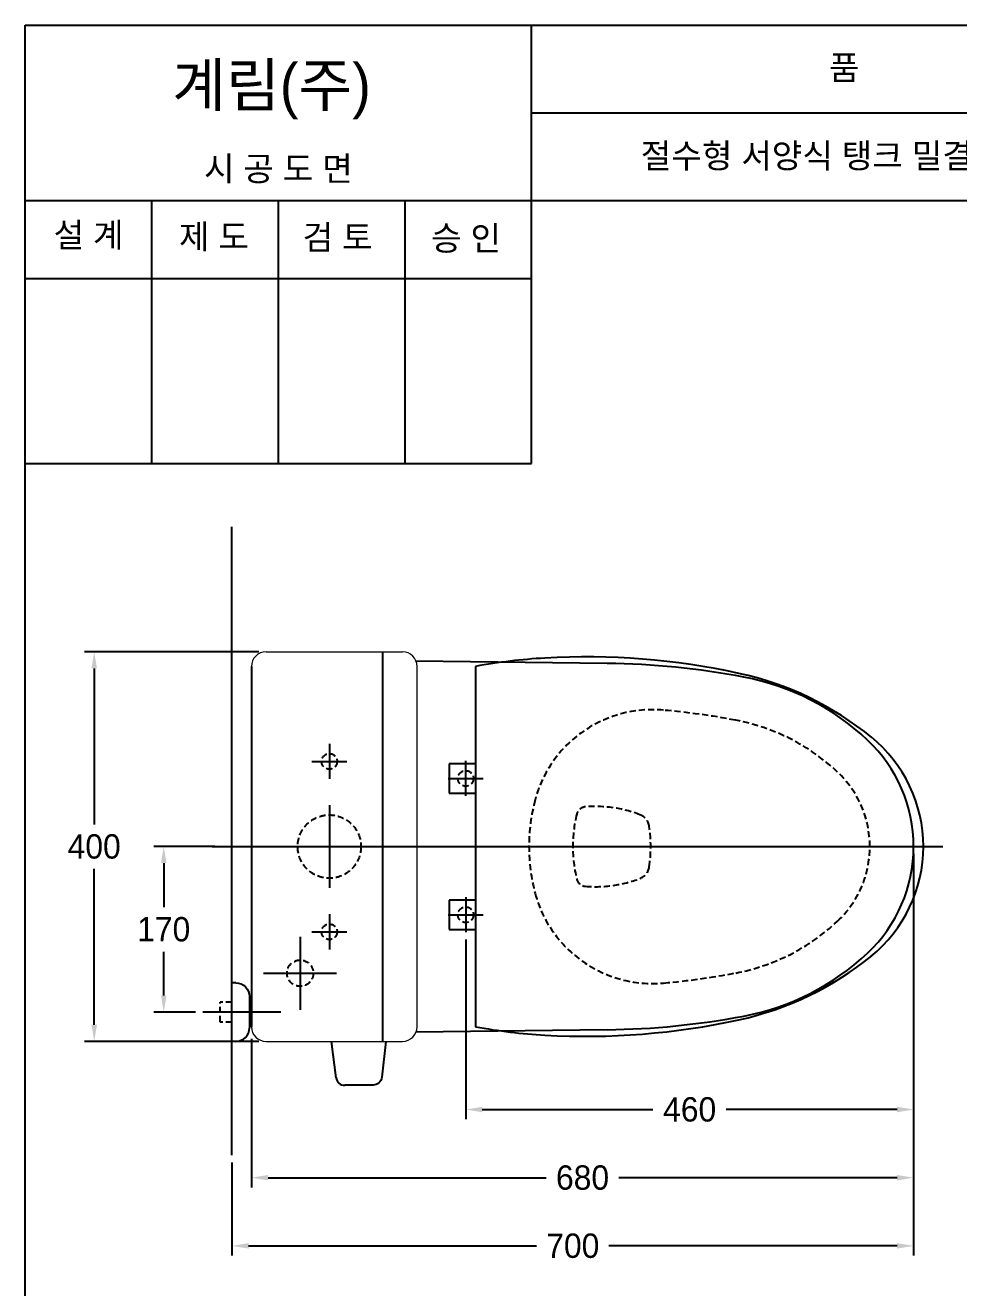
# Model space of a CAD drawing. Header units: millimetres. Extents: x 0 to 1800, y -67 to 2530.
# Drawn here: x 0 to 959, y 1234 to 2530 of the extents above; entities that cross this region are included whole.
import ezdxf
from ezdxf.enums import TextEntityAlignment as Align
from ezdxf.lldxf.tags import DXFTag

# ---------------------------------------------------------------- set-up
doc = ezdxf.new("R2010")
doc.units = ezdxf.units.MM
doc.linetypes.add('DASHED2', pattern=[9.525, 6.35, -3.175])
for name, color, linetype in [('TEXT', 7, 'Continuous'), ('내부선 및 부속', 4, 'Continuous'), ('도각라인', 255, 'Continuous'), ('외형선', 3, 'Continuous'), ('점선', 6, 'DASHED2'), ('중심선', 1, 'DASHED'), ('치수선', 7, 'Continuous')]:
    doc.layers.add(name, color=color, linetype=linetype)
doc.styles.add('____', font='')
doc.styles.add('타이틀', font='H2GTRM.TTF', dxfattribs={"height": 25})
doc.styles.get('____').set_extended_font_data('굴림')
tags = doc.linetypes.add('DASHDOT', pattern=[70, 31, -13, 13, -13]).pattern_tags.tags
tags[10:11] = [DXFTag(74, 4), DXFTag(75, 0), DXFTag(340, '0'), DXFTag(46, 0.0), DXFTag(50, 0.0), DXFTag(44, 0.0), DXFTag(45, 0.0)]
tags[8:9] = [DXFTag(74, 4), DXFTag(75, 0), DXFTag(340, '0'), DXFTag(46, 0.0), DXFTag(50, 0.0), DXFTag(44, 0.0), DXFTag(45, 0.0)]
tags[6:7] = [DXFTag(74, 4), DXFTag(75, 0), DXFTag(340, '0'), DXFTag(46, 0.0), DXFTag(50, 0.0), DXFTag(44, 0.0), DXFTag(45, 0.0)]
tags[4:5] = [DXFTag(74, 4), DXFTag(75, 0), DXFTag(340, '0'), DXFTag(46, 0.0), DXFTag(50, 0.0), DXFTag(44, 0.0), DXFTag(45, 0.0)]
tags = doc.linetypes.add('DASHED', pattern=[25.72, 12.86, -12.86]).pattern_tags.tags
tags[6:7] = [DXFTag(74, 4), DXFTag(75, 0), DXFTag(340, '0'), DXFTag(46, 0.0), DXFTag(50, 0.0), DXFTag(44, 0.0), DXFTag(45, 0.0)]
tags[4:5] = [DXFTag(74, 4), DXFTag(75, 0), DXFTag(340, '0'), DXFTag(46, 0.0), DXFTag(50, 0.0), DXFTag(44, 0.0), DXFTag(45, 0.0)]
doc.dimstyles.new('MSADIM', dxfattribs={"dimtxt": 33, "dimasz": 17, "dimexe": 10, "dimexo": 7.5, "dimgap": 10, "dimtad": 0, "dimtih": 1, "dimtoh": 1, "dimdec": 0, "dimzin": 1, "dimdsep": 46, "dimtxsty": '____', "dimcen": 11.25, "dimadec": 0, "dimazin": 0, "dimtfac": 1, "dimtdec": 0, "dimtix": 1, "dimtmove": 0, "dimatfit": 3, "dimfxl": 1, "dimtolj": 1, "dimtzin": 1, "dimarcsym": 0})

# ---------------------------------------------------------------- blocks, each defined once
blk = doc.blocks.new('*D7')
at = {"layer": '치수선', "color": 0, "linetype": 'Continuous', "lineweight": -2, "transparency": 16777216}
for p, q in [((194.8, 1686.6), (132.2, 1686.6)), ((142.2, 1669.6), (142.2, 1624.4)), ((142.2, 1533.6), (142.2, 1578.7)), ((174.8, 1516.6), (132.2, 1516.6))]:
    blk.add_line(p, q, dxfattribs=at)
at = {"layer": '치수선', "color": 0, "linetype": 'Continuous', "transparency": 16777216}
for points in [[(139.4, 1669.6), (145.1, 1669.6), (142.2, 1686.6)], [(139.4, 1533.6), (145.1, 1533.6), (142.2, 1516.6)]]:
    blk.add_solid(points, dxfattribs=at)
at = {"layer": '치수선', "color": 0, "linetype": 'Continuous', "transparency": 16777216, "insert": (142.2, 1601.6), "char_height": 25, "attachment_point": 5, "style": '____'}
blk.add_mtext('\\A1;170', dxfattribs=at)
blk = doc.blocks.new('*D8')
at = {"layer": '치수선', "color": 0, "linetype": 'Continuous', "lineweight": -2, "transparency": 16777216}
for p, q in [((912.3, 1679.1), (912.3, 1406.6)), ((452.3, 1591.1), (452.3, 1406.6)), ((469.3, 1416.6), (644.6, 1416.6)), ((895.3, 1416.6), (719.9, 1416.6))]:
    blk.add_line(p, q, dxfattribs=at)
at = {"layer": '치수선', "color": 0, "linetype": 'Continuous', "transparency": 16777216}
for points in [[(469.3, 1419.4), (469.3, 1413.8), (452.3, 1416.6)], [(895.3, 1419.4), (895.3, 1413.8), (912.3, 1416.6)]]:
    blk.add_solid(points, dxfattribs=at)
at = {"layer": '치수선', "color": 0, "linetype": 'Continuous', "transparency": 16777216, "insert": (682.3, 1416.6), "char_height": 25, "attachment_point": 5, "style": '____'}
blk.add_mtext('\\A1;460', dxfattribs=at)
blk = doc.blocks.new('*D9')
at = {"layer": '치수선', "color": 0, "linetype": 'Continuous', "lineweight": -2, "transparency": 16777216}
for p, q in [((912.3, 1679.1), (912.3, 1336.6)), ((232.3, 1489.1), (232.3, 1336.6)), ((249.3, 1346.6), (535, 1346.6)), ((895.3, 1346.6), (609.6, 1346.6))]:
    blk.add_line(p, q, dxfattribs=at)
at = {"layer": '치수선', "color": 0, "linetype": 'Continuous', "transparency": 16777216}
for points in [[(249.3, 1349.4), (249.3, 1343.8), (232.3, 1346.6)], [(895.3, 1349.4), (895.3, 1343.8), (912.3, 1346.6)]]:
    blk.add_solid(points, dxfattribs=at)
at = {"layer": '치수선', "color": 0, "linetype": 'Continuous', "transparency": 16777216, "insert": (572.3, 1346.6), "char_height": 25, "attachment_point": 5, "style": '____'}
blk.add_mtext('\\A1;680', dxfattribs=at)
blk = doc.blocks.new('*D10')
at = {"layer": '치수선', "color": 0, "linetype": 'Continuous', "lineweight": -2, "transparency": 16777216}
for p, q in [((912.3, 1679.1), (912.3, 1266.6)), ((212.3, 1362.1), (212.3, 1266.6)), ((229.3, 1276.6), (525.1, 1276.6)), ((895.3, 1276.6), (599.4, 1276.6))]:
    blk.add_line(p, q, dxfattribs=at)
at = {"layer": '치수선', "color": 0, "linetype": 'Continuous', "transparency": 16777216}
for points in [[(229.3, 1279.4), (229.3, 1273.8), (212.3, 1276.6)], [(895.3, 1279.4), (895.3, 1273.8), (912.3, 1276.6)]]:
    blk.add_solid(points, dxfattribs=at)
at = {"layer": '치수선', "color": 0, "linetype": 'Continuous', "transparency": 16777216, "insert": (562.3, 1276.6), "char_height": 25, "attachment_point": 5, "style": '____'}
blk.add_mtext('\\A1;700', dxfattribs=at)
blk = doc.blocks.new('*D11')
at = {"layer": '치수선', "color": 0, "linetype": 'Continuous', "lineweight": -2, "transparency": 16777216}
for p, q in [((239.8, 1886.6), (60.8, 1886.6)), ((70.8, 1869.6), (70.8, 1709.4)), ((70.8, 1503.6), (70.8, 1663.8)), ((239.8, 1486.6), (60.8, 1486.6))]:
    blk.add_line(p, q, dxfattribs=at)
at = {"layer": '치수선', "color": 0, "linetype": 'Continuous', "transparency": 16777216}
for points in [[(68, 1869.6), (73.7, 1869.6), (70.8, 1886.6)], [(68, 1503.6), (73.7, 1503.6), (70.8, 1486.6)]]:
    blk.add_solid(points, dxfattribs=at)
at = {"layer": '치수선', "color": 0, "linetype": 'Continuous', "transparency": 16777216, "insert": (70.8, 1686.6), "char_height": 25, "attachment_point": 5, "style": '____'}
blk.add_mtext('\\A1;400', dxfattribs=at)

msp = doc.modelspace()

# ---------------------------------------------------------------- linework, layer by layer
msp.add_line((435.3, 1601.6), (452.3, 1601.6))
at = {"layer": '내부선 및 부속'}
for p, q in [((367.3, 1486.6), (367.3, 1886.6)), ((462.3, 1871.6), (462.3, 1501.6))]:
    msp.add_line(p, q, dxfattribs=at)
at = {"layer": '내부선 및 부속', "linetype": 'Continuous'}
for p, q in [((462.3, 1771.6), (435.3, 1771.6)), ((435.3, 1771.6), (435.3, 1741.6)), ((435.3, 1741.6), (462.3, 1741.6)), ((462.3, 1631.6), (435.3, 1631.6)), ((435.3, 1631.6), (435.3, 1601.6)), ((435.3, 1601.6), (462.3, 1601.6)), ((216.3, 1546.6), (212.3, 1546.6)), ((230.3, 1532.6), (230.3, 1500.6)), ((232.3, 1526.8), (230.3, 1526.8)), ((232.3, 1506.3), (230.3, 1506.3)), ((216.3, 1486.6), (212.3, 1486.6)), ((314.3, 1486.6), (319.1, 1449.3)), ((370.3, 1486.6), (366.1, 1449.7)), ((357.2, 1441.7), (328.1, 1441.5))]:
    msp.add_line(p, q, dxfattribs=at)
at = {"layer": '내부선 및 부속', "linetype": 'Continuous', "flags": 128}
for points in [[(216.3, 1546.6, -0.414214), (230.3, 1532.6)], [(366.1, 1449.7, -0.379025), (357.2, 1441.7)]]:
    msp.add_lwpolyline(points, format="xyb", dxfattribs=at)
at = {"layer": '내부선 및 부속'}
for centre, radius, start, end in [((565.9, 1311.1), 570, 93.238, 100.4757), ((575.5, 1141.4), 740, 77.7169, 93.238), ((663.8, 1546.9), 325, 50.7899, 77.7169), ((777.3, 1686.6), 145, 309.0801, 50.9199), ((663.8, 1826.3), 325, 282.2831, 309.2101), ((690.4, 1763.1), 255, 280.7481, 313.2304), ((575.5, 2231.8), 740, 266.762, 282.2831), ((565.9, 2062.1), 570, 259.5243, 266.762)]:
    msp.add_arc(centre, radius, start, end, dxfattribs=at)
at = {"layer": '내부선 및 부속', "linetype": 'Continuous'}
for centre, radius, start, end in [((216.3, 1500.6), 14, 270, 360), ((328.1, 1450.5), 9, 187.4205, 270.4523)]:
    msp.add_arc(centre, radius, start, end, dxfattribs=at)
at = {"layer": '도각라인', "color": 7}
for p, q in [((0, 2530), (1800, 2530)), ((0, 0), (0, 2530)), ((0, 2530), (1800, 2530)), ((520, 2080), (520, 2530)), ((520, 2440), (1800, 2440)), ((0, 2350), (1800, 2350)), ((130, 2080), (130, 2350)), ((260, 2080), (260, 2350)), ((390, 2080), (390, 2350)), ((0, 2270), (520, 2270)), ((0, 2080), (520, 2080))]:
    msp.add_line(p, q, dxfattribs=at)
at = {"layer": '외형선', "linetype": 'Continuous'}
msp.add_line((212.3, 1369.6), (212.3, 2015.1), dxfattribs=at)
at = {"layer": '외형선', "linetype": 'Continuous', "lineweight": 18}
for p, q in [((247.3, 1886.6), (387.3, 1886.6)), ((232.3, 1501.6), (232.3, 1871.6)), ((402.3, 1501.6), (402.3, 1871.6)), ((247.3, 1486.6), (387.3, 1486.6))]:
    msp.add_line(p, q, dxfattribs=at)
at = {"layer": '외형선'}
for p, q in [((232.3, 1871.6), (232.3, 1501.6)), ((597.5, 1874.7), (401.2, 1877.1)), ((597.5, 1498.5), (401.2, 1496.1))]:
    msp.add_line(p, q, dxfattribs=at)
at = {"layer": '외형선', "linetype": 'Continuous', "lineweight": 18}
for centre, start, end in [((247.3, 1871.6), 90, 180), ((387.3, 1871.6), 0, 90), ((247.3, 1501.6), 180, 270), ((387.3, 1501.6), 270, 0)]:
    msp.add_arc(centre, 15, start, end, dxfattribs=at)
at = {"layer": '외형선'}
for centre, radius, start, end in [((587.8, 1069.7), 805, 79.2519, 89.3077), ((690.4, 1610.1), 255, 46.7696, 79.2519), ((762.3, 1686.6), 150, 313.2304, 46.7696), ((587.8, 2303.5), 805, 270.6923, 280.7481)]:
    msp.add_arc(centre, radius, start, end, dxfattribs=at)
at = {"layer": '점선'}
for p, q in [((200.3, 1506.3), (200.3, 1526.8)), ((212.3, 1526.8), (200.3, 1526.8)), ((212.3, 1506.3), (200.3, 1506.3))]:
    msp.add_line(p, q, dxfattribs=at)
for centre, radius in [((312.3, 1774.1), 8), ((452.3, 1756.6), 8), ((312.3, 1686.6), 32.5), ((452.3, 1616.6), 8), ((312.3, 1599.1), 8), ((282.3, 1556.6), 13.5)]:
    msp.add_circle(centre, radius, dxfattribs=at)
for centre, radius, start, end in [((644.3, 1702.2), 125, 84.89, 164.9086), ((587.8, 1069.7), 760, 79.2519, 84.89), ((690.4, 1610.1), 210, 46.7696, 79.2519), ((762.3, 1686.6), 105, 313.2304, 46.7696), ((702.3, 1686.6), 185, 164.9086, 195.0914), ((576, 1717.4), 10, 94.6548, 166.3084), ((585.5, 1599.9), 127.9, 69.0379, 94.6548), ((702.3, 1686.6), 140, 166.3084, 193.6916), ((625.9, 1705.3), 15, 8.2649, 69.0379), ((497.3, 1686.6), 145, 351.7351, 8.2649), ((625.9, 1667.9), 15, 290.9621, 351.7351), ((576, 1655.8), 10, 193.6916, 265.3452), ((585.5, 1773.3), 127.9, 265.3452, 290.9621), ((644.3, 1671), 125, 195.0914, 275.11), ((690.4, 1763.1), 210, 280.7481, 313.2304), ((587.8, 2303.5), 760, 275.11, 280.7481)]:
    msp.add_arc(centre, radius, start, end, dxfattribs=at)
at = {"layer": '중심선', "linetype": 'DASHDOT'}
for p, q in [((312.3, 1792.1), (312.3, 1756.1)), ((294.3, 1774.1), (330.3, 1774.1)), ((452.3, 1738.6), (452.3, 1774.6)), ((434.3, 1756.6), (470.3, 1756.6)), ((312.3, 1729.1), (312.3, 1644.1)), ((191.9, 1686.6), (942.3, 1686.6)), ((452.3, 1634.6), (452.3, 1598.6)), ((312.3, 1617.1), (312.3, 1581.1)), ((434.3, 1616.6), (470.3, 1616.6)), ((294.3, 1599.1), (330.3, 1599.1)), ((282.3, 1594.1), (282.3, 1519.1)), ((244.8, 1556.6), (319.8, 1556.6)), ((262.3, 1516.6), (182.3, 1516.6))]:
    msp.add_line(p, q, dxfattribs=at)

# ---------------------------------------------------------------- texts
at = {"layer": 'TEXT', "style": '타이틀'}
for s, p in [('품             명', (915.7, 2486.4)), ('절수형 서양식 탱크 밀결형 사이펀 변기', (905.8, 2396)), ('시 공 도 면', (259.9, 2382.7)), ('설 계', (65, 2314.6)), ('제 도', (193.8, 2312.9)), ('검 토', (320.8, 2312.3)), ('승 인', (452.7, 2311.4))]:
    msp.add_text(s, height=25, dxfattribs=at).set_placement(p, align=Align.MIDDLE_CENTER)
msp.add_text('계림(주)', height=44, dxfattribs=at).set_placement((151, 2446.7))

# ---------------------------------------------------------------- dimensions: what is measured, and where the dimension line sits
at = {"layer": '치수선', "linetype": 'Continuous'}
dim = msp.add_linear_dim(base=(70.8, 1886.6), p1=(247.3, 1486.6), p2=(247.3, 1886.6), angle=90, dimstyle='MSADIM', override={"dimtxt": 25}, dxfattribs=at)
dim.commit()
dim.dimension.update_dxf_attribs({"geometry": '*D11', "text_midpoint": (70.8, 1686.6)})
dim = msp.add_linear_dim(base=(142.2, 1516.6), p1=(202.3, 1686.6), p2=(182.3, 1516.6), angle=90, dimstyle='MSADIM', override={"dimtxt": 25}, dxfattribs=at)
dim.commit()
dim.dimension.update_dxf_attribs({"geometry": '*D7', "text_midpoint": (142.2, 1601.6), "dimtype": 160})
for base, p2, picture, middle in [((212.3, 1276.6), (212.3, 1369.6), '*D10', (562.3, 1276.6)), ((232.3, 1346.6), (232.3, 1496.6), '*D9', (572.3, 1346.6)), ((452.3, 1416.6), (452.3, 1598.6), '*D8', (682.3, 1416.6))]:
    dim = msp.add_linear_dim(base=base, p1=(912.3, 1686.6), p2=p2, dimstyle='MSADIM', override={"dimtxt": 25}, dxfattribs=at)
    dim.commit()
    dim.dimension.update_dxf_attribs({"geometry": picture, "text_midpoint": middle})

doc.saveas('drawing.dxf')
